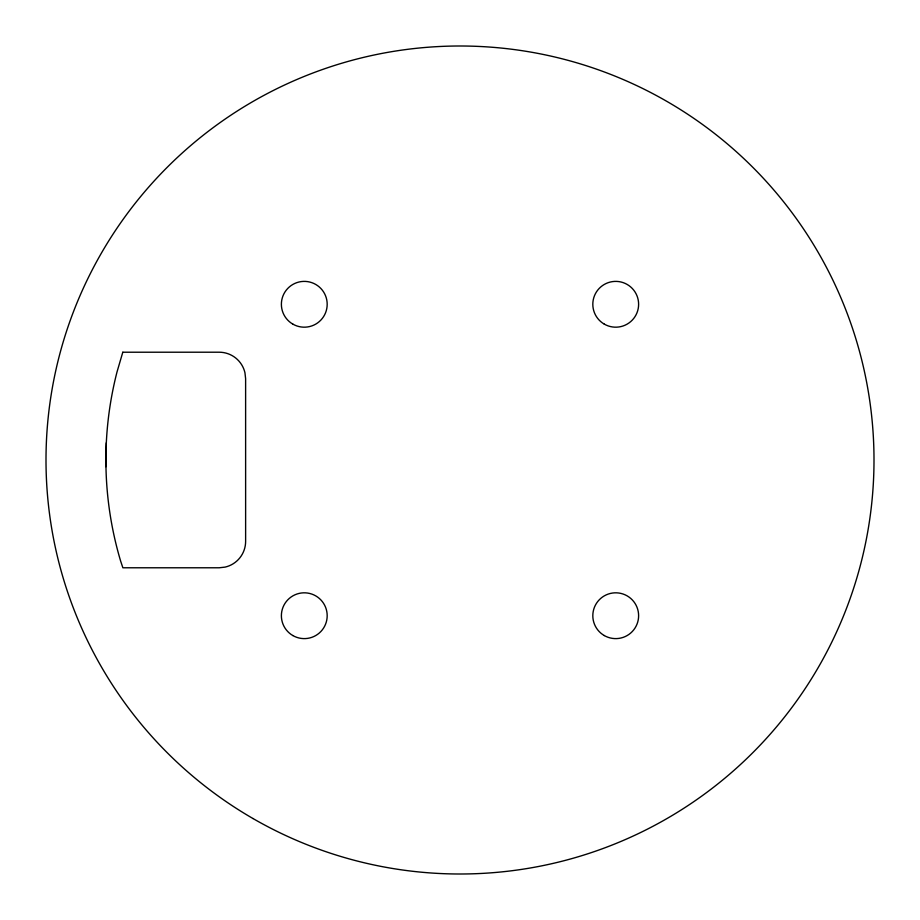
<?xml version="1.0" encoding="UTF-8"?>
<svg xmlns="http://www.w3.org/2000/svg" width="920" height="920" viewBox="0 0 920 920"><rect width="100%" height="100%" fill="white"/><g stroke="black" fill="none" stroke-linecap="round" stroke-linejoin="round"><path stroke-width="1.38" d="M105.961 466.727L106.317 442.808M122.797 352.222L117.012 371.967A354.096 354.096 0 0 0 120.612 561.004L122.877 567.778L219.19 567.778L225.078 567.111A26.438 26.438 0 0 0 245.628 541.351L245.617 378.649L244.95 372.749A26.438 26.438 0 0 0 219.19 352.21L122.797 352.222M253 818.535A414 414 0 0 0 874 460A414 414 0 0 0 253 101.465A414 414 0 0 0 253 818.535M292.836 635.547A22.896 22.896 0 0 0 327.186 615.71A22.896 22.896 0 0 0 292.836 595.884A22.896 22.896 0 0 0 292.836 635.547M292.836 324.116A22.896 22.896 0 0 0 327.186 304.29A22.896 22.896 0 0 0 292.836 284.452A22.896 22.896 0 0 0 292.836 324.116M604.268 324.116A22.896 22.896 0 0 0 638.618 304.29A22.896 22.896 0 0 0 604.268 284.452A22.896 22.896 0 0 0 604.268 324.116M604.268 635.547A22.896 22.896 0 0 0 638.618 615.71A22.896 22.896 0 0 0 604.268 595.884A22.896 22.896 0 0 0 604.268 635.547"/></g></svg>
